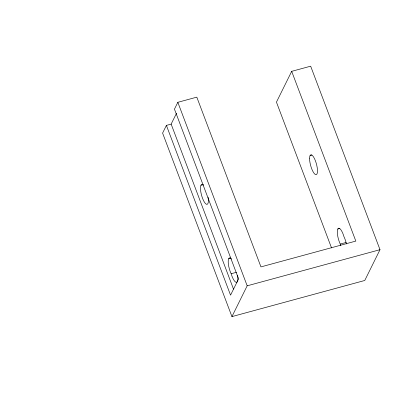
<?xml version="1.0" encoding="UTF-8"?>
<svg xmlns="http://www.w3.org/2000/svg" width="400" height="400" viewBox="0 0 400 400"><rect width="100%" height="100%" fill="white"/><g stroke="black" fill="none" stroke-linecap="round" stroke-linejoin="round"><path stroke-width="0.6" d="M176.52 113.27L171.15 124.11L166.41 125.4L162.6 133.095L231.94 316.605L364.76 280.48L380 249.69L310.66 66.185L291.685 71.345L276.445 102.13L331.55 247.96M291.685 71.345L355.825 241.09L260.955 266.895L196.81 97.15L177.835 102.31L174.455 109.14L238.6 278.885L230.55 295.145L166.41 125.4M231.94 316.605L247.18 285.815L177.835 102.31M200.965 185.23L203.335 184.585M310.07 155.555L311.845 155.07M228.73 258.71L230.51 258.225M337.835 229.035L339.61 228.55M231.48 259.06A10.28 3 74.8 0 0 228.93 258.27L228.45 259.33A10.28 3 74.8 0 0 230.815 273.015L231.165 273.735L236.5 272.285M346.39 243.975A10.28 3 74.8 0 0 343.945 236.63L343.54 235.3A10.28 3 74.8 0 0 338.03 228.595L337.555 229.655A10.28 3 74.8 0 0 339.92 243.34L340.27 244.06L346.195 242.45M247.18 285.815L380 249.69M171.15 124.11L233.53 289.19M340.75 245.59A10.28 3 74.8 0 1 340.27 244.06M208.095 197.19A10.28 3 74.8 0 1 205.8 203.855A10.28 3 74.8 0 1 200.675 190.96A10.28 3 74.8 0 1 203.325 185.195M237.565 275.18A10.28 3 74.8 0 1 236.125 282.315A10.28 3 74.8 0 1 231.165 273.735M309.58 158.705A10.28 3 74.8 0 0 315.585 174.6A10.28 3 74.8 0 0 315.44 160.88A10.28 3 74.8 0 0 309.58 158.705"/></g></svg>
